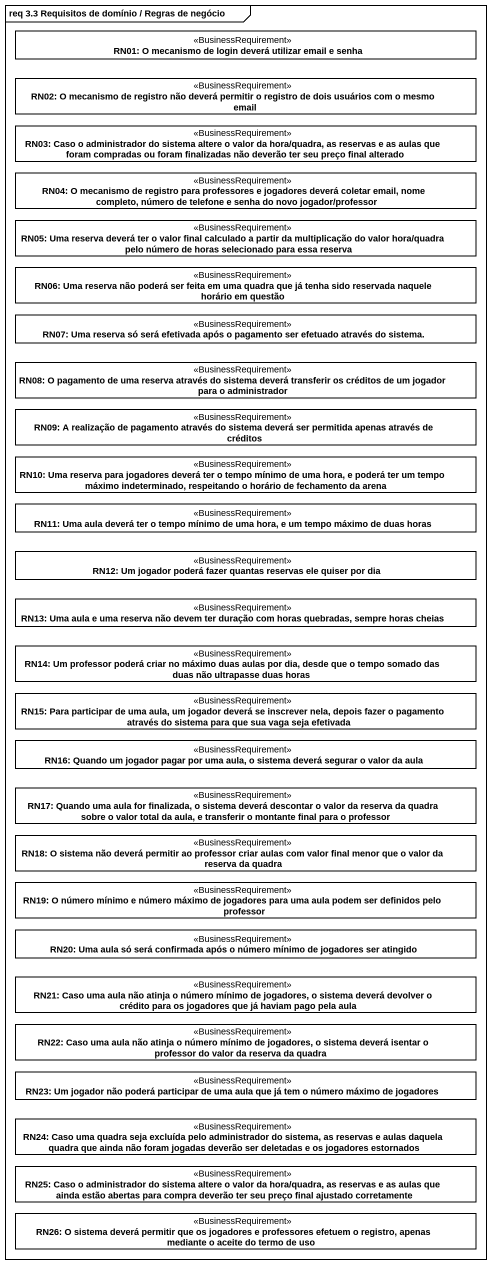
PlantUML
@startuml
mainframe req 3.3 Requisitos de domínio / Regras de negócio
hide circle
hide empty members
class "RN01: O mecanismo de login deverá utilizar email e senha" as RN01_O_mecanismo_de_login <<BusinessRequirement>>
class "RN02: O mecanismo de registro não deverá permitir o registro de dois usuários com o mesmo email" as RN02_O_mecanismo_de <<BusinessRequirement>>
class "RN03: Caso o administrador do sistema altere o valor da hora/quadra, as reservas e as aulas que foram compradas ou foram finalizadas não deverão ter seu preço final alterado" as RN03_Caso_o_administrador <<BusinessRequirement>>
class "RN04: O mecanismo de registro para professores e jogadores deverá coletar email, nome completo, número de telefone e senha do novo jogador/professor" as RN04_O_mecanismo_de <<BusinessRequirement>>
class "RN05: Uma reserva deverá ter o valor final calculado a partir da multiplicação do valor hora/quadra pelo número de horas selecionado para essa reserva" as RN05_Uma_reserva_deverá_ter <<BusinessRequirement>>
class "RN06: Uma reserva não poderá ser feita em uma quadra que já tenha sido reservada naquele horário em questão" as RN06_Uma_reserva_não_poderá <<BusinessRequirement>>
class "RN07: Uma reserva só será efetivada após o pagamento ser efetuado através do sistema." as RN07_Uma_reserva_só_será <<BusinessRequirement>>
class "RN08: O pagamento de uma reserva através do sistema deverá transferir os créditos de um jogador para o administrador" as RN08_O_pagamento_de_uma <<BusinessRequirement>>
class "RN09: A realização de pagamento através do sistema deverá ser permitida apenas através de créditos" as RN09_A_realização_de <<BusinessRequirement>>
class "RN10: Uma reserva para jogadores deverá ter o tempo mínimo de uma hora, e poderá ter um tempo máximo indeterminado, respeitando o horário de fechamento da arena" as RN10_Uma_reserva_para <<BusinessRequirement>>
class "RN11: Uma aula deverá ter o tempo mínimo de uma hora, e um tempo máximo de duas horas" as RN11_Uma_aula_deverá_ter_o <<BusinessRequirement>>
class "RN12: Um jogador poderá fazer quantas reservas ele quiser por dia" as RN12_Um_jogador_poderá <<BusinessRequirement>>
class "RN13: Uma aula e uma reserva não devem ter duração com horas quebradas, sempre horas cheias" as RN13_Uma_aula_e_uma_reserva <<BusinessRequirement>>
class "RN14: Um professor poderá criar no máximo duas aulas por dia, desde que o tempo somado das duas não ultrapasse duas horas" as RN14_Um_professor_poderá <<BusinessRequirement>>
class "RN15: Para participar de uma aula, um jogador deverá se inscrever nela, depois fazer o pagamento através do sistema para que sua vaga seja efetivada" as RN15_Para_participar_de_uma <<BusinessRequirement>>
class "RN16: Quando um jogador pagar por uma aula, o sistema deverá segurar o valor da aula" as RN16_Quando_um_jogador <<BusinessRequirement>>
class "RN17: Quando uma aula for finalizada, o sistema deverá descontar o valor da reserva da quadra sobre o valor total da aula, e transferir o montante final para o professor" as RN17_Quando_uma_aula_for <<BusinessRequirement>>
class "RN18: O sistema não deverá permitir ao professor criar aulas com valor final menor que o valor da reserva da quadra" as RN18_O_sistema_não_deverá <<BusinessRequirement>>
class "RN19: O número mínimo e número máximo de jogadores para uma aula podem ser definidos pelo professor" as RN19_O_número_mínimo_e <<BusinessRequirement>>
class "RN20: Uma aula só será confirmada após o número mínimo de jogadores ser atingido" as RN20_Uma_aula_só_será <<BusinessRequirement>>
class "RN21: Caso uma aula não atinja o número mínimo de jogadores, o sistema deverá devolver o crédito para os jogadores que já haviam pago pela aula" as RN21_Caso_uma_aula_não <<BusinessRequirement>>
class "RN22: Caso uma aula não atinja o número mínimo de jogadores, o sistema deverá isentar o professor do valor da reserva da quadra" as RN22_Caso_uma_aula_não <<BusinessRequirement>>
class "RN23: Um jogador não poderá participar de uma aula que já tem o número máximo de jogadores" as RN23_Um_jogador_não_poderá <<BusinessRequirement>>
class "RN24: Caso uma quadra seja excluída pelo administrador do sistema, as reservas e aulas daquela quadra que ainda não foram jogadas deverão ser deletadas e os jogadores estornados" as RN24_Caso_uma_quadra_seja <<BusinessRequirement>>
class "RN25: Caso o administrador do sistema altere o valor da hora/quadra, as reservas e as aulas que ainda estão abertas para compra deverão ter seu preço final ajustado corretamente" as RN25_Caso_o_administrador <<BusinessRequirement>>
class "RN26: O sistema deverá permitir que os jogadores e professores efetuem o registro, apenas mediante o aceite do termo de uso" as RN26_O_sistema_deverá <<BusinessRequirement>>
@enduml
